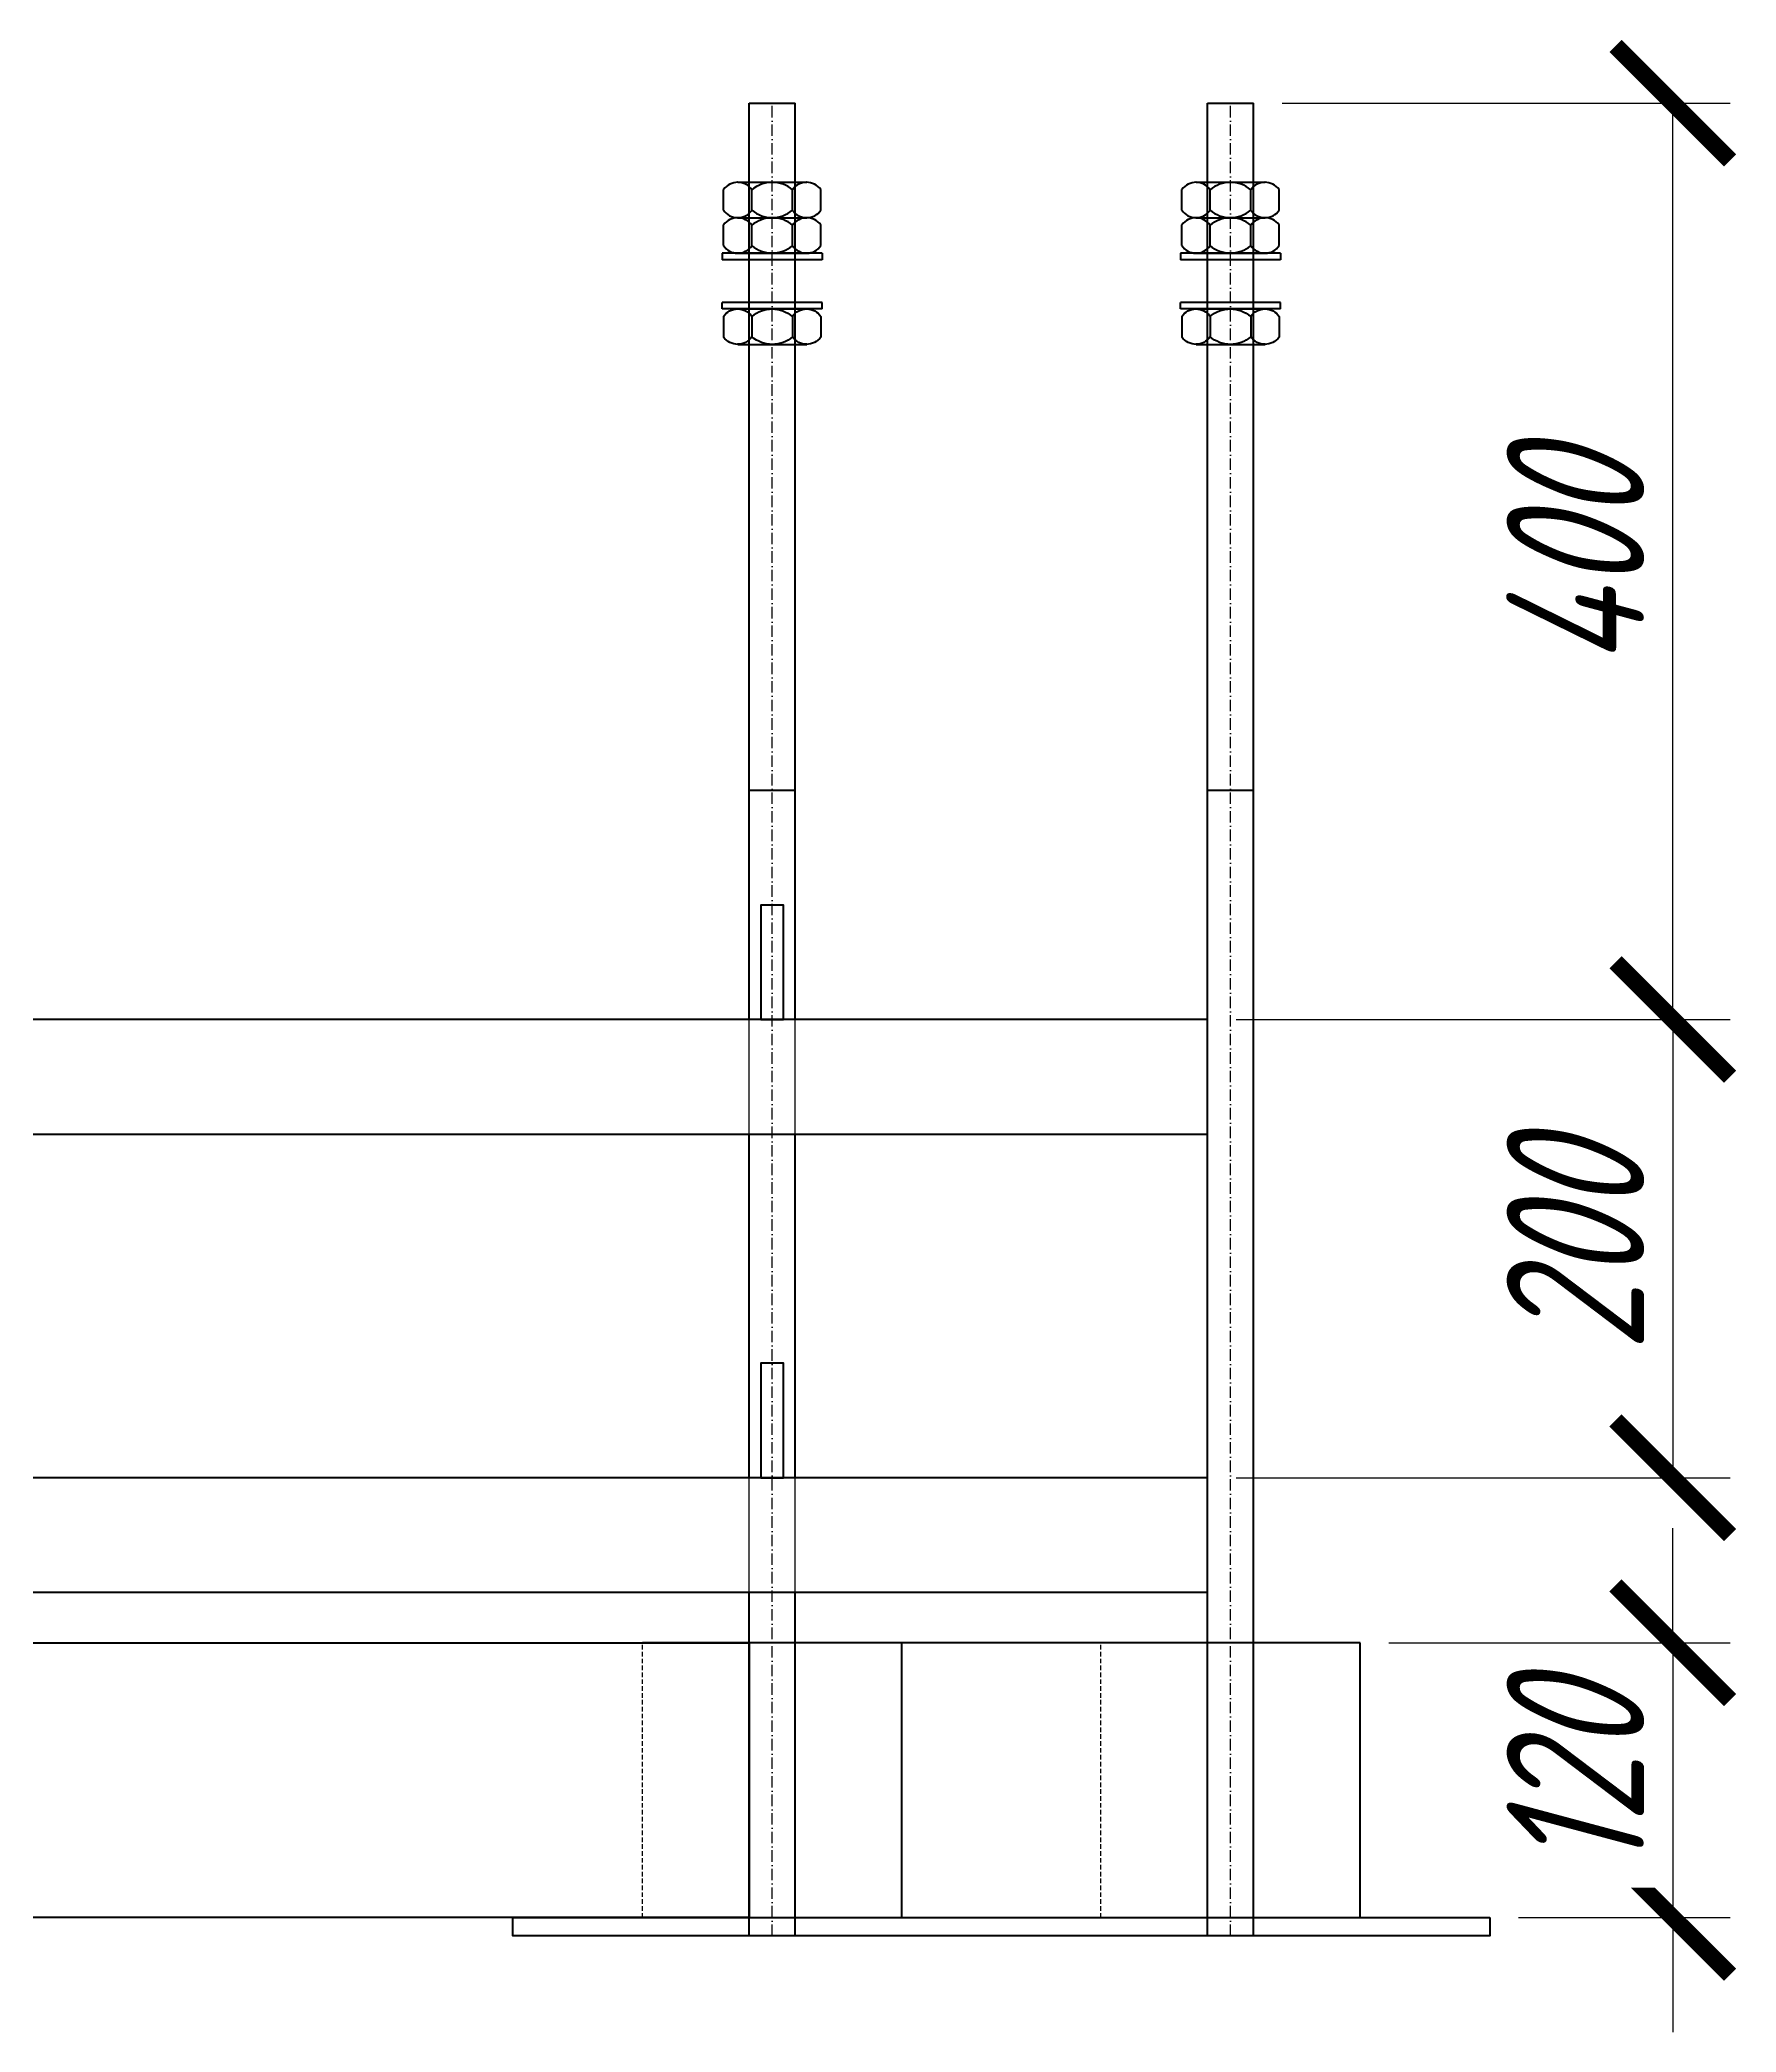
# Model space of a CAD drawing. Header units: millimetres. Extents: x 18535 to 117897, y 11356 to 27315.
# Drawn here: x 26379 to 27119, y 18206 to 19076 of the extents above; entities that cross this region are included whole.
import ezdxf

# ---------------------------------------------------------------- set-up
doc = ezdxf.new("R2010")
doc.units = ezdxf.units.MM
doc.linetypes.add('ОСЕВАЯ_МЕЛКАЯ', pattern=[8, 5, -1.5, 0, -1.5])
doc.linetypes.add('ШТРИХ_МЕЛКИЙ', pattern=[3, 2, -1])
for name, color, linetype, lineweight in [('Dimensions', 1, 'Continuous', 25), ('Обозначения', 102, 'Continuous', 25), ('Основная', 134, 'Continuous', 70)]:
    doc.layers.add(name, color=color, linetype=linetype, lineweight=lineweight)
doc.styles.add('!Жартун', font='simplex.shx', dxfattribs={"width": 0.7, "oblique": 15, "height": 3})
doc.dimstyles.new('!Жартун_размер', dxfattribs={"dimtxt": 3, "dimasz": 2.5, "dimexe": 1.25, "dimexo": 0.625, "dimtad": 1, "dimdec": 0, "dimtxsty": '!Жартун', "dimblk": 'ARCHTICK', "dimcen": 2.5, "dimaunit": 1, "dimadec": 0, "dimazin": 0, "dimtfac": 1, "dimtdec": 0, "dimtix": 1, "dimtmove": 1, "dimatfit": 2, "dimldrblk": 'NONE', "dimfxl": 1, "dimtfill": 1, "dimlwd": 25, "dimarcsym": 0})

# ---------------------------------------------------------------- blocks, each defined once
blk = doc.blocks.new('гайка')
at = {"lineweight": 40}
for p, q in [((-2.125, 0.331), (-2.125, 1.235)), ((-1.495, 1.547), (1.508, 1.547)), ((-0.89, 0.323), (-0.89, 1.224)), ((0.889, 0.323), (0.889, 1.224)), ((2.124, 0.33), (2.124, 1.235)), ((-1.508, 0), (1.508, 0))]:
    blk.add_line(p, q, dxfattribs=at)
for centre, radius, start, end in [((-1.492, 0.749), 0.798, 90.18858, 142.46123), ((-1.508, 0.795), 0.751, 34.74413, 90.11005), ((0.024, 0.091), 1.456, 90.98845, 128.93069), ((-0.004, 0.15), 1.397, 50.23141, 89.84413), ((1.506, 0.795), 0.751, 89.88995, 145.25587), ((1.491, 0.749), 0.798, 37.53877, 89.81142), ((-1.505, 0.746), 0.746, 213.81788, 269.68023), ((-1.508, 0.751), 0.751, 269.88995, 325.25587), ((0.032, 1.476), 1.476, 231.33599, 268.74487), ((-0.042, 1.501), 1.501, 271.58834, 308.33613), ((1.506, 0.751), 0.751, 214.74413, 270.11005), ((1.503, 0.748), 0.749, 270.36108, 326.0099)]:
    blk.add_arc(centre, radius, start, end, dxfattribs=at)
blk = doc.blocks.new('шайба')
at = {"lineweight": 40}
for p, q in [((2.188, 0.285), (-2.188, 0.285)), ((-2.188, 0.285), (-2.188, 0)), ((2.188, 0.285), (-2.188, 0.285)), ((-2.188, 0.285), (-2.188, 0)), ((2.188, 0), (-2.188, 0)), ((2.188, 0), (-2.188, 0)), ((-1.489, 0.285), (1.528, 0.285)), ((2.188, 0.285), (2.188, 0)), ((2.188, 0.285), (2.188, 0))]:
    blk.add_line(p, q, dxfattribs=at)
blk = doc.blocks.new('_ArchTick')
at = {"color": 0, "linetype": 'ByBlock', "const_width": 0.15}
blk.add_lwpolyline([(-0.5, -0.5), (0.5, 0.5)], dxfattribs=at)
blk = doc.blocks.new('*D201')
at = {"layer": 'Defpoints', "color": 0, "transparency": 16777216}
for p in [(26908.76, 19048.48), (27091.78, 19048.48), (26888.76, 18648.48)]:
    blk.add_point(p, dxfattribs=at)
at = {"layer": 'Обозначения', "color": 0, "lineweight": -2, "transparency": 16777216}
for p, q in [((26921.26, 19048.48), (27116.78, 19048.48)), ((26901.26, 18648.48), (27116.78, 18648.48))]:
    blk.add_line(p, q, dxfattribs=at)
at = {"layer": 'Обозначения', "color": 0, "linetype": 'Continuous', "lineweight": 25, "transparency": 16777216}
blk.add_line((27091.78, 18648.48), (27091.78, 19048.48), dxfattribs=at)
at = {"layer": 'Обозначения', "color": 0, "lineweight": 25, "transparency": 16777216, "xscale": 50, "yscale": 50, "zscale": 50}
for p, rotation in [((27091.78, 19048.48), 90), ((27091.78, 18648.48), 270)]:
    blk.add_blockref('_ArchTick', p, dxfattribs=dict(at, rotation=rotation))
at = {"layer": 'Обозначения', "color": 0, "transparency": 16777216, "insert": (27049.28, 18848.48), "char_height": 60, "attachment_point": 5, "rotation": 90, "style": '!Жартун', "bg_fill": 3, "box_fill_scale": 1.1, "bg_fill_color": 256, "bg_fill_true_color": 13158600, "bg_fill_transparency": 0}
blk.add_mtext('400', dxfattribs=at)
blk = doc.blocks.new('_None')
blk = doc.blocks.new('*D202')
at = {"layer": 'Defpoints', "color": 0, "transparency": 16777216}
for p in [(26888.76, 18648.48), (26888.76, 18448.48), (27091.78, 18448.48)]:
    blk.add_point(p, dxfattribs=at)
at = {"layer": 'Обозначения', "color": 0, "lineweight": -2, "transparency": 16777216}
for p, q in [((26901.26, 18648.48), (27116.78, 18648.48)), ((26901.26, 18448.48), (27116.78, 18448.48))]:
    blk.add_line(p, q, dxfattribs=at)
at = {"layer": 'Обозначения', "color": 0, "linetype": 'Continuous', "lineweight": 25, "transparency": 16777216}
blk.add_line((27091.78, 18648.48), (27091.78, 18448.48), dxfattribs=at)
at = {"layer": 'Обозначения', "color": 0, "lineweight": 25, "transparency": 16777216, "xscale": 50, "yscale": 50, "zscale": 50}
for p, rotation in [((27091.78, 18648.48), 90), ((27091.78, 18448.48), 270)]:
    blk.add_blockref('_ArchTick', p, dxfattribs=dict(at, rotation=rotation))
at = {"layer": 'Обозначения', "color": 0, "transparency": 16777216, "insert": (27049.28, 18548.48), "char_height": 60, "attachment_point": 5, "rotation": 90, "style": '!Жартун', "bg_fill": 3, "box_fill_scale": 1.1, "bg_fill_color": 256, "bg_fill_true_color": 13158600, "bg_fill_transparency": 0}
blk.add_mtext('200', dxfattribs=at)
blk = doc.blocks.new('*D203')
at = {"layer": 'Defpoints', "color": 0, "transparency": 16777216}
for p in [(26955.33, 18376.48), (27011.89, 18256.48), (27091.78, 18256.48)]:
    blk.add_point(p, dxfattribs=at)
at = {"layer": 'Обозначения', "color": 0, "linetype": 'Continuous', "lineweight": 25, "transparency": 16777216}
for p, q in [((27091.78, 18376.48), (27091.78, 18426.48)), ((27091.78, 18376.48), (27091.78, 18256.48)), ((27091.78, 18256.48), (27091.78, 18206.48))]:
    blk.add_line(p, q, dxfattribs=at)
at = {"layer": 'Обозначения', "color": 0, "lineweight": -2, "transparency": 16777216}
for p, q in [((26967.83, 18376.48), (27116.78, 18376.48)), ((27024.39, 18256.48), (27116.78, 18256.48))]:
    blk.add_line(p, q, dxfattribs=at)
at = {"layer": 'Обозначения', "color": 0, "lineweight": 25, "transparency": 16777216, "xscale": 50, "yscale": 50, "zscale": 50}
for p, rotation in [((27091.78, 18376.48), 270), ((27091.78, 18256.48), 90)]:
    blk.add_blockref('_ArchTick', p, dxfattribs=dict(at, rotation=rotation))
at = {"layer": 'Обозначения', "color": 0, "transparency": 16777216, "insert": (27049.28, 18316.48), "char_height": 60, "attachment_point": 5, "rotation": 90, "style": '!Жартун', "bg_fill": 3, "box_fill_scale": 1.1, "bg_fill_color": 256, "bg_fill_true_color": 13158600, "bg_fill_transparency": 0}
blk.add_mtext('120', dxfattribs=at)

msp = doc.modelspace()

# ---------------------------------------------------------------- linework, layer by layer
at = {"layer": 'Обозначения', "linetype": 'ОСЕВАЯ_МЕЛКАЯ'}
for points in [[(26698.76, 18248.48), (26698.76, 19048.48)], [(26898.76, 18248.48), (26898.76, 19048.48)]]:
    msp.add_lwpolyline(points, dxfattribs=at)
at = {"layer": 'Обозначения'}
for points in [[(26688.76, 18598.48), (26688.76, 18648.48)], [(26708.76, 18598.48), (26708.76, 18648.48)], [(26688.76, 18398.48), (26688.76, 18448.48)], [(26708.76, 18398.48), (26708.76, 18448.48)]]:
    msp.add_lwpolyline(points, dxfattribs=at)
at = {"layer": 'Обозначения', "linetype": 'ШТРИХ_МЕЛКИЙ'}
for points in [[(26642.19, 18256.48), (26642.19, 18376.48)], [(26842.19, 18256.48), (26842.19, 18376.48)]]:
    msp.add_lwpolyline(points, dxfattribs=at)
at = {"layer": 'Основная'}
for points in [[(26688.76, 18648.48), (26688.76, 19048.48)], [(26688.76, 19048.48), (26708.76, 19048.48)], [(26708.76, 18648.48), (26708.76, 19048.48)], [(26888.76, 18248.48), (26888.76, 19048.48)], [(26888.76, 19048.48), (26908.76, 19048.48)], [(26908.76, 18248.48), (26908.76, 19048.48)], [(26708.76, 18748.48), (26688.76, 18748.48)], [(26688.76, 18448.48), (26688.76, 18598.48)], [(26708.76, 18448.48), (26708.76, 18598.48)], [(26688.76, 18248.48), (26688.76, 18398.48)], [(26708.76, 18248.48), (26708.76, 18398.48)], [(26955.33, 18376.48), (26642.19, 18376.48)], [(26755.33, 18256.48), (26755.33, 18376.48)], [(26955.33, 18256.48), (26955.33, 18376.48)], [(26642.19, 18256.48), (26955.33, 18256.48)]]:
    msp.add_lwpolyline(points, dxfattribs=at)
for points in [[(26693.76, 18648.48), (26703.76, 18648.48), (26703.76, 18698.48), (26693.76, 18698.48)], [(26008.76, 18598.48), (26888.76, 18598.48), (26888.76, 18648.48), (26008.76, 18648.48)], [(26693.76, 18448.48), (26703.76, 18448.48), (26703.76, 18498.48), (26693.76, 18498.48)], [(26008.76, 18398.48), (26888.76, 18398.48), (26888.76, 18448.48), (26008.76, 18448.48)], [(26208.76, 18376.48), (26688.76, 18376.48), (26688.76, 18256.48), (26208.76, 18256.48)], [(27011.89, 18256.48), (27011.89, 18248.48), (26585.62, 18248.48), (26585.62, 18256.48)]]:
    msp.add_lwpolyline(points, close=True, dxfattribs=at)

# ---------------------------------------------------------------- block references
at = {"layer": 'Dimensions', "xscale": 10, "yscale": 10, "zscale": 10}
for name, p in [('гайка', (26698.76, 18998.48)), ('гайка', (26898.76, 18998.48)), ('гайка', (26698.76, 18983.01)), ('гайка', (26898.76, 18983.01)), ('шайба', (26698.76, 18980.16)), ('шайба', (26898.76, 18980.16))]:
    msp.add_blockref(name, p, dxfattribs=at)
at = {"layer": 'Dimensions', "xscale": -10, "yscale": 10, "zscale": 10, "rotation": 180}
for name, p in [('шайба', (26698.76, 18961.53)), ('гайка', (26698.76, 18958.68)), ('шайба', (26898.76, 18961.53)), ('гайка', (26898.76, 18958.68))]:
    msp.add_blockref(name, p, dxfattribs=at)

# ---------------------------------------------------------------- next in the draw order: dimensions: what is measured, and where the dimension line sits
at = {"layer": 'Обозначения'}
dim = msp.add_linear_dim(base=(27091.78, 19048.48), p1=(26888.76, 18648.48), p2=(26908.76, 19048.48), angle=90, dimstyle='!Жартун_размер', dxfattribs=at)
dim.commit()
dim.dimension.update_dxf_attribs({"geometry": '*D201', "text_midpoint": (27049.28, 18848.48)})

# ---------------------------------------------------------------- next in the draw order: linework, layer by layer
at = {"layer": 'Основная'}
msp.add_lwpolyline([(26908.76, 18748.48), (26888.76, 18748.48)], dxfattribs=at)

# ---------------------------------------------------------------- next in the draw order: dimensions: what is measured, and where the dimension line sits
at = {"layer": 'Обозначения'}
dim = msp.add_linear_dim(base=(27091.78, 18448.48), p1=(26888.76, 18648.48), p2=(26888.76, 18448.48), angle=90, dimstyle='!Жартун_размер', dxfattribs=at)
dim.commit()
dim.dimension.update_dxf_attribs({"geometry": '*D202', "text_midpoint": (27049.28, 18548.48)})

# ---------------------------------------------------------------- next in the draw order: dimensions: what is measured, and where the dimension line sits
dim = msp.add_linear_dim(base=(27091.78, 18256.48), p1=(26955.33, 18376.48), p2=(27011.89, 18256.48), angle=90, dimstyle='!Жартун_размер', dxfattribs=at)
dim.commit()
dim.dimension.update_dxf_attribs({"geometry": '*D203', "text_midpoint": (27049.28, 18316.48)})

doc.saveas('drawing.dxf')
